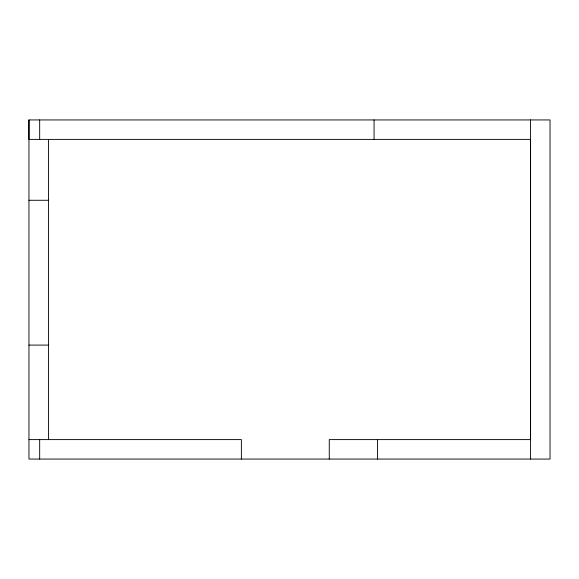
<?xml version="1.0" encoding="UTF-8"?>
<svg xmlns="http://www.w3.org/2000/svg" width="579" height="579" viewBox="0 0 579 579"><rect width="100%" height="100%" fill="white"/><g stroke="black" fill="none" stroke-linecap="round" stroke-linejoin="round"><path stroke-width="0.87" d="M28.964 119.94L28.95 139.394L530.581 139.394L530.574 459.06L550.043 459.067L550.028 119.94L28.95 119.94L28.964 459.06L530.574 459.06M28.964 200.276L48.571 200.276M28.964 345.091L48.571 345.091M28.964 439.599L241.378 439.599L241.378 459.06M530.574 119.933L530.574 439.599L329.27 439.599L329.27 459.06M377.472 439.599L377.472 459.06M374.07 119.94L374.07 139.394M48.571 139.394L48.571 439.599M39.676 119.94L39.676 139.394M39.676 439.599L39.676 459.06"/></g></svg>
